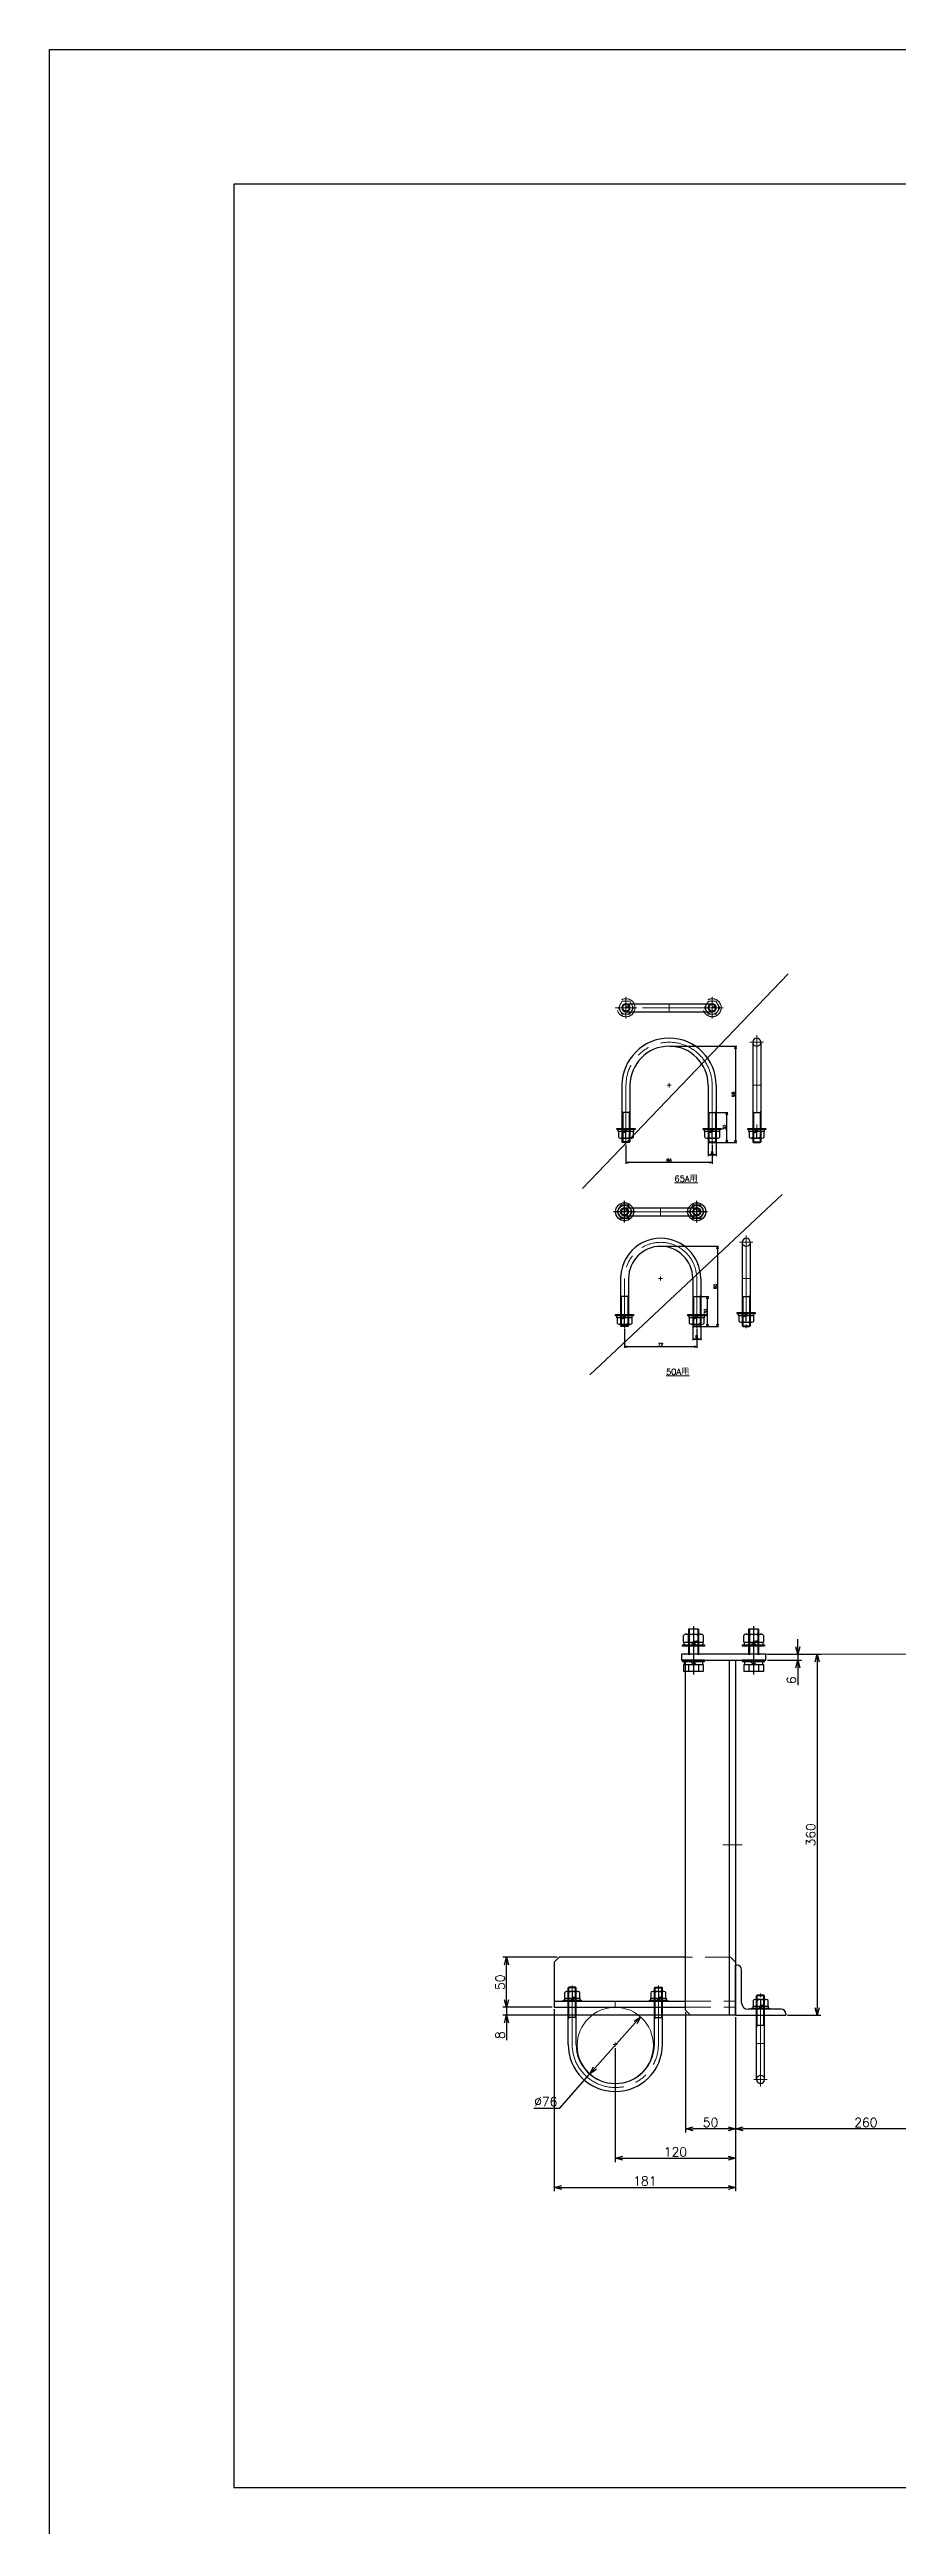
# Model space of a CAD drawing. Header units: millimetres. Extents: x -8731 to 85711, y -14522 to 31379.
# Drawn here: x 28448 to 29295, y 8069 to 10539 of the extents above; entities that cross this region are included whole.
import ezdxf

# ---------------------------------------------------------------- set-up
doc = ezdxf.new("R2010")
doc.units = ezdxf.units.MM
doc.header["$LTSCALE"] = 4
doc.header["$PDMODE"] = 99
doc.header["$PDSIZE"] = 1
doc.linetypes.add('CENTER2', pattern=[28.575, 19.05, -3.175, 3.175, -3.175])
doc.linetypes.add('HIDDEN', pattern=[9.525, 6.35, -3.175])
for name, color, linetype, lineweight in [('04_HIDDEN', 2, 'HIDDEN', 13), ('05_CENTER', 4, 'CENTER2', 13), ('08_DIM', 3, 'Continuous', 13)]:
    doc.layers.add(name, color=color, linetype=linetype, lineweight=lineweight)
doc.layers.add('10_DRAFT', color=8, linetype='Continuous', lineweight=0, plot=False)
doc.styles.add('KSS_TXT', font='txt.shx', dxfattribs={"bigfont": 'extfont2.shx'})
doc.styles.add('KSS_TXT_L', font='txt.shx', dxfattribs={"height": 9, "bigfont": 'extfont2.shx'})
doc.styles.get("Standard").update_dxf_attribs({"font": 'txt.shx', "bigfont": 'extfont2.shx'})
doc.dimstyles.new('KSS_DIM', dxfattribs={"dimscale": 3, "dimtxt": 3, "dimasz": 2.5, "dimexe": 1.25, "dimexo": 0.625, "dimtad": 1, "dimdsep": 46, "dimtxsty": 'KSS_TXT', "dimblk": 'OPEN30', "dimcen": 0, "dimazin": 2, "dimtfac": 0.75, "dimtmove": 0, "dimatfit": 3, "dimldrblk": 'OPEN30', "dimfxl": 1, "dimtolj": 1, "dimarcsym": 0})
doc.dimstyles.new('KSS_DIM$3', dxfattribs={"dimscale": 3, "dimtxt": 3, "dimasz": 2.5, "dimexe": 1.25, "dimexo": 0.625, "dimtad": 1, "dimtih": 1, "dimtoh": 1, "dimdsep": 46, "dimtxsty": 'KSS_TXT', "dimblk": 'OPEN30', "dimcen": 0, "dimazin": 2, "dimtfac": 0.75, "dimtofl": 0, "dimtmove": 0, "dimatfit": 3, "dimldrblk": 'OPEN30', "dimfxl": 1, "dimtolj": 1, "dimarcsym": 0})

# ---------------------------------------------------------------- blocks, each defined once
blk = doc.blocks.new('_Open30')
at = {"color": 0, "linetype": 'ByBlock', "lineweight": -2}
for p, q in [((-1, 0.27), (0, 0)), ((0, 0), (-1, -0.27)), ((0, 0), (-1, 0))]:
    blk.add_line(p, q, dxfattribs=at)
blk = doc.blocks.new('*D939')
at = {"layer": '08_DIM', "color": 0, "lineweight": -2, "transparency": 16777216}
for p, q in [((29164.1, 8938.4), (29217.4, 8938.4)), ((29213.7, 8930.9), (29213.7, 8585.9)), ((29184.1, 8578.4), (29217.4, 8578.4))]:
    blk.add_line(p, q, dxfattribs=at)
at = {"layer": 'Defpoints', "color": 0, "transparency": 16777216}
for p in [(29162.3, 8938.4), (29182.3, 8578.4), (29213.7, 8578.4)]:
    blk.add_point(p, dxfattribs=at)
at = {"layer": '08_DIM', "color": 0, "lineweight": -2, "transparency": 16777216, "xscale": 7.5, "yscale": 7.5, "zscale": 7.5}
for p, rotation in [((29213.7, 8938.4), 90), ((29213.7, 8578.4), 270)]:
    blk.add_blockref('_Open30', p, dxfattribs=dict(at, rotation=rotation))
at = {"layer": '08_DIM', "color": 0, "transparency": 16777216, "insert": (29207.3, 8758.4), "char_height": 9, "attachment_point": 5, "rotation": 90, "style": 'KSS_TXT'}
blk.add_mtext('\\A1;360', dxfattribs=at)
blk = doc.blocks.new('*D940')
at = {"layer": '08_DIM', "color": 0, "lineweight": -2, "transparency": 16777216}
for p, q in [((29194.3, 8945.9), (29194.3, 8953.4)), ((29164.1, 8938.4), (29198.1, 8938.4)), ((29164.1, 8932.4), (29198.1, 8932.4)), ((29194.3, 8938.4), (29194.3, 8932.4)), ((29194.3, 8924.9), (29194.3, 8907.7))]:
    blk.add_line(p, q, dxfattribs=at)
at = {"layer": 'Defpoints', "color": 0, "transparency": 16777216}
for p in [(29162.3, 8938.4), (29162.3, 8932.4), (29194.3, 8932.4)]:
    blk.add_point(p, dxfattribs=at)
at = {"layer": '08_DIM', "color": 0, "lineweight": -2, "transparency": 16777216, "xscale": 7.5, "yscale": 7.5, "zscale": 7.5}
for p, rotation in [((29194.3, 8938.4), 270), ((29194.3, 8932.4), 90)]:
    blk.add_blockref('_Open30', p, dxfattribs=dict(at, rotation=rotation))
at = {"layer": '08_DIM', "color": 0, "transparency": 16777216, "insert": (29188, 8912.5), "char_height": 9, "attachment_point": 5, "rotation": 90, "style": 'KSS_TXT'}
blk.add_mtext('\\A1;6', dxfattribs=at)
blk = doc.blocks.new('KK015066_54_5_1_1_1')
for p, q in [((1.5, 50), (0, 50)), ((0, 0), (0, 50)), ((6, 12.5), (6, 45.5)), ((0, 0), (50, 0)), ((45.5, 6), (12.5, 6)), ((50, 1.5), (50, 0))]:
    blk.add_line(p, q)
for centre, radius, start, end in [((1.5, 45.5), 4.5, 0, 90), ((12.5, 12.5), 6.5, 180, 270), ((45.5, 1.5), 4.5, 0, 90)]:
    blk.add_arc(centre, radius, start, end)
at = {"flags": 3}
blk.add_attdef('PARAM', (0, 0), '', height=1, dxfattribs=at)
blk = doc.blocks.new('A$C66610CD9_1_1_1')
at = {"color": 0}
for p, q in [((19, -363), (19, -9)), ((291, -363), (291, -9)), ((-151, -305), (-156, -310)), ((-156, -310), (-156, -355)), ((-25, -305), (-151, -305)), ((-156, -349), (-25, -349)), ((-156, -355), (-25, -355))]:
    blk.add_line(p, q, dxfattribs=at)
for points in [[(55, -3), (-29, -3), (-29, -9), (55, -9)], [(25, -363), (-20, -363), (-25, -358), (-25, -9), (25, -9)], [(255, -3), (339, -3), (339, -9), (255, -9)], [(285, -363), (335, -363), (335, -9), (285, -9)]]:
    blk.add_lwpolyline(points, close=True, dxfattribs=at)
at = {"layer": '04_HIDDEN'}
for p, q in [((20, -305), (-25, -305)), ((20, -305), (25, -310)), ((-25, -349), (25, -349)), ((-25, -355), (25, -355))]:
    blk.add_line(p, q, dxfattribs=at)
at = {"layer": '05_CENTER'}
for p, q in [((-17, -18.3), (-17, 5.8)), ((43, -18.3), (43, 5.8)), ((267, -18.3), (267, 5.8)), ((327, -18.3), (327, 5.8)), ((31.6, -193), (12.4, -193)), ((278.4, -193), (297.6, -193)), ((-138, -344.7), (-138, -359.6)), ((-52, -344.7), (-52, -359.6)), ((50, -369.6), (50, -350.4)), ((310, -369.6), (310, -350.4))]:
    blk.add_line(p, q, dxfattribs=at)
at = {"layer": '10_DRAFT'}
for p, q in [((55, -3), (255, -3)), ((-95, -349), (-95, -355))]:
    blk.add_line(p, q, dxfattribs=at)
blk.add_blockref('KK015066_54_5_1_1_1', (25, -363))
at = {"layer": '04_HIDDEN'}
blk.add_blockref('KK015066_54_5_1_1_1', (285, -363), dxfattribs=at)
blk = doc.blocks.new('A$C62B37AA5_1_1_1')
blk.add_blockref('A$C66610CD9_1_1_1', (-3125.1, 0))
blk = doc.blocks.new('M8Nza_1_1_1')
at = {"color": 0}
for p, q in [((-7.7, 3.2), (7.7, 3.2)), ((-7.7, 3.2), (-7.7, 1.2)), ((-7.5, 8.7), (-7.5, 3.2)), ((5.6, 9.7), (-5.6, 9.7)), ((-3.8, 3.2), (-3.8, 8.7)), ((0, 1.2), (-2, 3.2)), ((0, 3.2), (2, 1.2)), ((3.7, 8.7), (3.7, 3.2)), ((7.5, 3.2), (7.5, 8.7)), ((7.7, 3.2), (7.7, 1.2))]:
    blk.add_line(p, q, dxfattribs=at)
at = {"color": 0, "linetype": 'CENTER2'}
blk.add_line((0, 9.7), (0, 0), dxfattribs=at)
at = {"color": 0}
blk.add_lwpolyline([(-9, 1.2), (9, 1.2), (9, 0), (-9, 0)], close=True, dxfattribs=at)
for centre, radius, start, end in [((-5.6, 7.4), 2.25, 33.626, 146.374), ((0, 2.2), 7.5, 60, 120), ((5.6, 7.4), 2.25, 33.626, 146.374)]:
    blk.add_arc(centre, radius, start, end, dxfattribs=at)
at = {"layer": '10_DRAFT', "style": 'KSS_TXT'}
blk.add_text('M8', height=1, dxfattribs=at).set_placement((0.9, 3.3))
blk = doc.blocks.new('A$C3E533E69_1_1_1')
at = {"color": 0}
for p, q in [((-4, 36), (-4, -47.3)), ((4, 36), (4, -47.3)), ((-3.3, -18), (-4, -16.8)), ((-4, -18), (4, -18)), ((-3.3, -18), (-3.3, -48)), ((3.3, -18), (4, -16.8)), ((3.3, -18), (3.3, -48)), ((-4, -47.3), (4, -47.3)), ((-4, -47.3), (-3.3, -48)), ((-3.3, -48), (3.3, -48)), ((4, -47.3), (3.3, -48))]:
    blk.add_line(p, q, dxfattribs=at)
blk.add_arc((0, 36), 4, 0, 180)
at = {"layer": '04_HIDDEN', "color": 0}
blk.add_arc((0, 36), 4, 180, 0, dxfattribs=at)
at = {"layer": '05_CENTER', "color": 0}
for p, q in [((-6.7, 36), (6.7, 36)), ((0, 42.9), (0, -49.7))]:
    blk.add_line(p, q, dxfattribs=at)
at = {"layer": '10_DRAFT'}
blk.add_line((4, 0), (-4, 0), dxfattribs=at)
blk = doc.blocks.new('A$C1F4C6102_1_1_1')
at = {"color": 4}
blk.add_blockref('A$C3E533E69_1_1_1', (0, 36), dxfattribs=at)
at = {"color": 4, "rotation": 180}
blk.add_blockref('M8Nza_1_1_1', (0, 2), dxfattribs=at)
blk = doc.blocks.new('8b_1_1_1')
at = {"color": 0, "linetype": 'CENTER2'}
for p, q in [((10.9, 0), (-10.9, 0)), ((0, -10.9), (0, 10.9))]:
    blk.add_line(p, q, dxfattribs=at)
at = {"color": 0}
for p, q in [((-3.8, 6.5), (-7.5, 0)), ((-3.8, 6.5), (-7.5, 0)), ((-7.5, 0), (-3.8, -6.5)), ((-7.5, 0), (-3.8, -6.5)), ((3.8, 6.5), (-3.8, 6.5)), ((3.8, 6.5), (-3.8, 6.5)), ((7.5, 0), (3.8, 6.5)), ((7.5, 0), (3.8, 6.5)), ((3.8, -6.5), (7.5, 0)), ((3.8, -6.5), (7.5, 0)), ((-3.8, -6.5), (3.8, -6.5)), ((-3.8, -6.5), (3.8, -6.5))]:
    blk.add_line(p, q, dxfattribs=at)
for radius in [9, 6.5, 4, 3.25]:
    blk.add_circle((0, 0), radius, dxfattribs=at)
at = {"layer": '10_DRAFT', "style": 'KSS_TXT'}
blk.add_text('M8', height=1, dxfattribs=at).set_placement((0.8, 0.1))
blk = doc.blocks.new('A$C097F7B44_1_1_1')
at = {"color": 0}
for p, q in [((-86, 4), (0, 4)), ((-86, -4), (0, -4))]:
    blk.add_line(p, q, dxfattribs=at)
for centre, start, end in [((-86, 0), 90, 270), ((0, 0), 270, 90)]:
    blk.add_arc(centre, 4, start, end)
at = {"layer": '04_HIDDEN', "color": 0}
for centre in [(-86, 0), (0, 0)]:
    blk.add_circle(centre, 3.32, dxfattribs=at)
for centre, start, end in [((-86, 0), 270, 90), ((0, 0), 90, 270)]:
    blk.add_arc(centre, 4, start, end, dxfattribs=at)
at = {"layer": '05_CENTER', "color": 0}
for p, q in [((6.6, 0), (-92.6, 0)), ((-86, -6.7), (-86, 6.7)), ((0, -6.7), (0, 6.7))]:
    blk.add_line(p, q, dxfattribs=at)
at = {"layer": '10_DRAFT'}
blk.add_line((-43, 4), (-43, -4), dxfattribs=at)
at = {"layer": '04_HIDDEN', "color": 4}
for p in [(-86, 0), (0, 0)]:
    blk.add_blockref('8b_1_1_1', p, dxfattribs=at)
blk = doc.blocks.new('*D1442')
at = {"layer": '08_DIM', "color": 0, "lineweight": -2, "transparency": 16777216}
for p, q in [((29037.5, 8576.8), (28992, 8525.6)), ((28956.8, 8485.9), (28987, 8520)), ((28930.9, 8485.9), (28956.8, 8485.9))]:
    blk.add_line(p, q, dxfattribs=at)
at = {"layer": 'Defpoints', "color": 0, "transparency": 16777216}
for p in [(29037.5, 8576.8), (28987, 8520)]:
    blk.add_point(p, dxfattribs=at)
at = {"layer": '08_DIM', "color": 0, "lineweight": -2, "transparency": 16777216, "xscale": 7.5, "yscale": 7.5, "zscale": 7.5}
for p, rotation in [((29037.5, 8576.8), 48.39965176817891), ((28987, 8520), 228.3996517681789)]:
    blk.add_blockref('_Open30', p, dxfattribs=dict(at, rotation=rotation))
at = {"layer": '08_DIM', "color": 0, "transparency": 16777216, "insert": (28942.9, 8492.3), "char_height": 9, "attachment_point": 5, "style": 'KSS_TXT'}
blk.add_mtext('\\A1;%%C76', dxfattribs=at)
blk = doc.blocks.new('A$C0D2C4CCA_1_1_1')
at = {"color": 0}
for p, q in [((-47, 0), (-47, -56.3)), ((-39, 0), (-39, -56.3)), ((39, 0), (39, -56.3)), ((47, 0), (47, -56.3)), ((-46.3, -27), (-47, -25.8)), ((-39, -27), (-47, -27)), ((-46.3, -27), (-46.3, -57)), ((-39.7, -27), (-39, -25.8)), ((-39.7, -27), (-39.7, -57)), ((39.7, -27), (39, -25.8)), ((39, -27), (47, -27)), ((39.7, -27), (39.7, -57)), ((46.3, -27), (47, -25.8)), ((46.3, -27), (46.3, -57)), ((-39, -56.3), (-47, -56.3)), ((-47, -56.3), (-46.3, -57)), ((-39.7, -57), (-46.3, -57)), ((-39, -56.3), (-39.7, -57)), ((39, -56.3), (47, -56.3)), ((39, -56.3), (39.7, -57)), ((39.7, -57), (46.3, -57)), ((47, -56.3), (46.3, -57))]:
    blk.add_line(p, q, dxfattribs=at)
for radius in [47, 39]:
    blk.add_arc((0, 0), radius, 0, 180, dxfattribs=at)
at = {"layer": '05_CENTER', "color": 0}
for p, q in [((-43, 0), (-43, -58.7)), ((43, 0), (43, -58.7))]:
    blk.add_line(p, q, dxfattribs=at)
blk.add_arc((0, 0), 43, 0, 180, dxfattribs=at)
at = {"layer": '10_DRAFT'}
for p, q in [((2, 0), (-2, 0)), ((0, -2), (0, 2))]:
    blk.add_line(p, q, dxfattribs=at)
at = {"color": 4, "rotation": 180}
for p in [(-43, -43), (43, -43)]:
    blk.add_blockref('M8Nza_1_1_1', p, dxfattribs=at)
blk = doc.blocks.new('*D1443')
at = {"layer": '08_DIM', "color": 0, "lineweight": -2, "transparency": 16777216}
for p, q in [((28903.8, 8593.9), (28903.8, 8601.4)), ((28949.4, 8586.4), (28900, 8586.4)), ((29124.4, 8578.4), (28900, 8578.4)), ((28903.8, 8586.4), (28903.8, 8578.4)), ((28903.8, 8570.9), (28903.8, 8553.7))]:
    blk.add_line(p, q, dxfattribs=at)
at = {"layer": 'Defpoints', "color": 0, "transparency": 16777216}
for p in [(28903.8, 8578.4), (28951.3, 8586.4), (29126.3, 8578.4)]:
    blk.add_point(p, dxfattribs=at)
at = {"layer": '08_DIM', "color": 0, "lineweight": -2, "transparency": 16777216, "xscale": 7.5, "yscale": 7.5, "zscale": 7.5}
for p, rotation in [((28903.8, 8586.4), 270), ((28903.8, 8578.4), 90)]:
    blk.add_blockref('_Open30', p, dxfattribs=dict(at, rotation=rotation))
at = {"layer": '08_DIM', "color": 0, "transparency": 16777216, "insert": (28897.4, 8558.5), "char_height": 9, "attachment_point": 5, "rotation": 90, "style": 'KSS_TXT'}
blk.add_mtext('\\A1;8', dxfattribs=at)
blk = doc.blocks.new('*D1444')
at = {"layer": '08_DIM', "color": 0, "lineweight": -2, "transparency": 16777216}
for p, q in [((28954.4, 8636.4), (28900, 8636.4)), ((28903.8, 8593.9), (28903.8, 8628.9)), ((28949.4, 8586.4), (28900, 8586.4))]:
    blk.add_line(p, q, dxfattribs=at)
at = {"layer": 'Defpoints', "color": 0, "transparency": 16777216}
for p in [(28903.8, 8636.4), (28956.3, 8636.4), (28951.3, 8586.4)]:
    blk.add_point(p, dxfattribs=at)
at = {"layer": '08_DIM', "color": 0, "lineweight": -2, "transparency": 16777216, "xscale": 7.5, "yscale": 7.5, "zscale": 7.5}
for p, rotation in [((28903.8, 8636.4), 90), ((28903.8, 8586.4), 270)]:
    blk.add_blockref('_Open30', p, dxfattribs=dict(at, rotation=rotation))
at = {"layer": '08_DIM', "color": 0, "transparency": 16777216, "insert": (28897.4, 8611.4), "char_height": 9, "attachment_point": 5, "rotation": 90, "style": 'KSS_TXT'}
blk.add_mtext('\\A1;50', dxfattribs=at)
blk = doc.blocks.new('*D1450')
at = {"layer": '08_DIM', "color": 0, "lineweight": -2, "transparency": 16777216}
for p, q in [((29066.6, 9544.8), (29133.4, 9544.8)), ((29132.2, 9542.3), (29132.2, 9451.3)), ((29112.9, 9448.8), (29133.4, 9448.8))]:
    blk.add_line(p, q, dxfattribs=at)
at = {"layer": 'Defpoints', "color": 0, "transparency": 16777216}
for p in [(29065.9, 9544.8), (29112.3, 9448.8), (29132.2, 9448.8)]:
    blk.add_point(p, dxfattribs=at)
at = {"layer": '08_DIM', "color": 0, "lineweight": -2, "transparency": 16777216, "xscale": 2.5, "yscale": 2.5, "zscale": 2.5}
for p, rotation in [((29132.2, 9544.8), 90), ((29132.2, 9448.8), 270)]:
    blk.add_blockref('_Open30', p, dxfattribs=dict(at, rotation=rotation))
at = {"layer": '08_DIM', "color": 0, "transparency": 16777216, "insert": (29130.1, 9496.8), "char_height": 3, "attachment_point": 5, "rotation": 90, "style": 'KSS_TXT'}
blk.add_mtext('\\A1;96', dxfattribs=at)
blk = doc.blocks.new('*D1451')
at = {"layer": '08_DIM', "color": 0, "lineweight": -2, "transparency": 16777216}
for p, q in [((29113.6, 9478.8), (29124.6, 9478.8)), ((29123.4, 9451.3), (29123.4, 9476.3)), ((29112.9, 9448.8), (29124.6, 9448.8))]:
    blk.add_line(p, q, dxfattribs=at)
at = {"layer": 'Defpoints', "color": 0, "transparency": 16777216}
for p in [(29112.9, 9478.8), (29123.4, 9478.8), (29112.3, 9448.8)]:
    blk.add_point(p, dxfattribs=at)
at = {"layer": '08_DIM', "color": 0, "lineweight": -2, "transparency": 16777216, "xscale": 2.5, "yscale": 2.5, "zscale": 2.5}
for p, rotation in [((29123.4, 9478.8), 90), ((29123.4, 9448.8), 270)]:
    blk.add_blockref('_Open30', p, dxfattribs=dict(at, rotation=rotation))
at = {"layer": '08_DIM', "color": 0, "transparency": 16777216, "insert": (29121.2, 9463.8), "char_height": 3, "attachment_point": 5, "rotation": 90, "style": 'KSS_TXT'}
blk.add_mtext('\\A1;30', dxfattribs=at)
blk = doc.blocks.new('*D1452')
at = {"layer": '08_DIM', "color": 0, "lineweight": -2, "transparency": 16777216}
for p, q in [((29022.9, 9446.5), (29022.9, 9427.5)), ((29108.9, 9446.5), (29108.9, 9427.5)), ((29106.4, 9428.8), (29025.4, 9428.8))]:
    blk.add_line(p, q, dxfattribs=at)
at = {"layer": 'Defpoints', "color": 0, "transparency": 16777216}
for p in [(29022.9, 9447.1), (29108.9, 9447.1), (29022.9, 9428.8)]:
    blk.add_point(p, dxfattribs=at)
at = {"layer": '08_DIM', "color": 0, "lineweight": -2, "transparency": 16777216, "xscale": 2.5, "yscale": 2.5, "zscale": 2.5, "rotation": 180}
blk.add_blockref('_Open30', (29022.9, 9428.8), dxfattribs=at)
at = {"layer": '08_DIM', "color": 0, "lineweight": -2, "transparency": 16777216, "xscale": 2.5, "yscale": 2.5, "zscale": 2.5}
blk.add_blockref('_Open30', (29108.9, 9428.8), dxfattribs=at)
at = {"layer": '08_DIM', "color": 0, "transparency": 16777216, "insert": (29065.9, 9430.9), "char_height": 3, "attachment_point": 5, "style": 'KSS_TXT'}
blk.add_mtext('\\A1;86', dxfattribs=at)
blk = doc.blocks.new('*D1453')
at = {"layer": '08_DIM', "color": 0, "lineweight": -2, "transparency": 16777216}
for p, q in [((29104.9, 9448.9), (29104.9, 9435.2)), ((29107.4, 9436.4), (29110.4, 9436.4)), ((29112.9, 9448.9), (29112.9, 9435.2))]:
    blk.add_line(p, q, dxfattribs=at)
at = {"layer": 'Defpoints', "color": 0, "transparency": 16777216}
for p in [(29104.9, 9449.5), (29112.9, 9449.5), (29112.9, 9436.4)]:
    blk.add_point(p, dxfattribs=at)
at = {"layer": '08_DIM', "color": 0, "lineweight": -2, "transparency": 16777216, "xscale": 2.5, "yscale": 2.5, "zscale": 2.5, "rotation": 180}
blk.add_blockref('_Open30', (29104.9, 9436.4), dxfattribs=at)
at = {"layer": '08_DIM', "color": 0, "lineweight": -2, "transparency": 16777216, "xscale": 2.5, "yscale": 2.5, "zscale": 2.5}
blk.add_blockref('_Open30', (29112.9, 9436.4), dxfattribs=at)
at = {"layer": '08_DIM', "color": 0, "transparency": 16777216, "insert": (29108.9, 9438.5), "char_height": 3, "attachment_point": 5, "style": 'KSS_TXT'}
blk.add_mtext('\\A1;8', dxfattribs=at)
blk = doc.blocks.new('*D1794')
at = {"layer": '08_DIM', "color": 0, "lineweight": -2, "transparency": 16777216}
for p, q in [((29082.3, 8581.5), (29082.3, 8461.4)), ((29132.3, 8576.5), (29132.3, 8461.4)), ((29124.8, 8465.1), (29089.8, 8465.1))]:
    blk.add_line(p, q, dxfattribs=at)
at = {"layer": 'Defpoints', "color": 0, "transparency": 16777216}
for p in [(29082.3, 8583.4), (29132.3, 8578.4), (29082.3, 8465.1)]:
    blk.add_point(p, dxfattribs=at)
at = {"layer": '08_DIM', "color": 0, "lineweight": -2, "transparency": 16777216, "xscale": 7.5, "yscale": 7.5, "zscale": 7.5, "rotation": 180}
blk.add_blockref('_Open30', (29082.3, 8465.1), dxfattribs=at)
at = {"layer": '08_DIM', "color": 0, "lineweight": -2, "transparency": 16777216, "xscale": 7.5, "yscale": 7.5, "zscale": 7.5}
blk.add_blockref('_Open30', (29132.3, 8465.1), dxfattribs=at)
at = {"layer": '08_DIM', "color": 0, "transparency": 16777216, "insert": (29107.3, 8471.5), "char_height": 9, "attachment_point": 5, "style": 'KSS_TXT'}
blk.add_mtext('\\A1;50', dxfattribs=at)
blk = doc.blocks.new('*D1796')
at = {"layer": '08_DIM', "color": 0, "lineweight": -2, "transparency": 16777216}
for p, q in [((29132.3, 8576.5), (29132.3, 8461.4)), ((29392.3, 8576.5), (29392.3, 8461.4)), ((29384.8, 8465.1), (29139.8, 8465.1))]:
    blk.add_line(p, q, dxfattribs=at)
at = {"layer": 'Defpoints', "color": 0, "transparency": 16777216}
for p in [(29132.3, 8578.4), (29392.3, 8578.4), (29132.3, 8465.1)]:
    blk.add_point(p, dxfattribs=at)
at = {"layer": '08_DIM', "color": 0, "lineweight": -2, "transparency": 16777216, "xscale": 7.5, "yscale": 7.5, "zscale": 7.5, "rotation": 180}
blk.add_blockref('_Open30', (29132.3, 8465.1), dxfattribs=at)
at = {"layer": '08_DIM', "color": 0, "lineweight": -2, "transparency": 16777216, "xscale": 7.5, "yscale": 7.5, "zscale": 7.5}
blk.add_blockref('_Open30', (29392.3, 8465.1), dxfattribs=at)
at = {"layer": '08_DIM', "color": 0, "transparency": 16777216, "insert": (29262.3, 8471.5), "char_height": 9, "attachment_point": 5, "style": 'KSS_TXT'}
blk.add_mtext('\\A1;260', dxfattribs=at)
blk = doc.blocks.new('A$C69EA743D_1_1_1')
at = {"color": 4}
blk.add_blockref('A$C3E533E69_1_1_1', (0, -32), dxfattribs=at)
at = {"color": 4, "rotation": 180}
blk.add_blockref('M8Nza_1_1_1', (0, -66), dxfattribs=at)
blk = doc.blocks.new('A$C4D6751E2_1_1_1')
at = {"color": 0}
for p, q in [((-40, 0), (-40, -47.3)), ((-32, 0), (-32, -47.3)), ((32, 0), (32, -47.3)), ((40, 0), (40, -47.3)), ((-39.3, -18), (-40, -16.8)), ((-32, -18), (-40, -18)), ((-39.3, -18), (-39.3, -48)), ((-32.7, -18), (-32, -16.8)), ((-32.7, -18), (-32.7, -48)), ((32.7, -18), (32, -16.8)), ((32, -18), (40, -18)), ((32.7, -18), (32.7, -48)), ((39.3, -18), (40, -16.8)), ((39.3, -18), (39.3, -48)), ((-32, -47.3), (-40, -47.3)), ((-40, -47.3), (-39.3, -48)), ((-32.7, -48), (-39.3, -48)), ((-32, -47.3), (-32.7, -48)), ((32, -47.3), (40, -47.3)), ((32, -47.3), (32.7, -48)), ((32.7, -48), (39.3, -48)), ((40, -47.3), (39.3, -48))]:
    blk.add_line(p, q, dxfattribs=at)
for radius in [40, 32]:
    blk.add_arc((0, 0), radius, 0, 180, dxfattribs=at)
at = {"layer": '05_CENTER', "color": 0}
for p, q in [((-36, 0), (-36, -49.7)), ((36, 0), (36, -49.7))]:
    blk.add_line(p, q, dxfattribs=at)
blk.add_arc((0, 0), 36, 0, 180, dxfattribs=at)
at = {"layer": '10_DRAFT'}
for p, q in [((2, 0), (-2, 0)), ((0, -2), (0, 2))]:
    blk.add_line(p, q, dxfattribs=at)
blk = doc.blocks.new('A$C668E7CA1_1_1_1')
at = {"color": 0}
for p, q in [((-36, 4), (36, 4)), ((-36, -4), (36, -4))]:
    blk.add_line(p, q, dxfattribs=at)
for centre, start, end in [((-36, 0), 90, 270), ((36, 0), 270, 90)]:
    blk.add_arc(centre, 4, start, end)
at = {"layer": '04_HIDDEN', "color": 0}
for centre in [(-36, 0), (36, 0)]:
    blk.add_circle(centre, 3.32, dxfattribs=at)
for centre, start, end in [((-36, 0), 270, 90), ((36, 0), 90, 270)]:
    blk.add_arc(centre, 4, start, end, dxfattribs=at)
at = {"layer": '05_CENTER', "color": 0}
for p, q in [((42.6, 0), (-42.6, 0)), ((-36, -6.7), (-36, 6.7)), ((36, -6.7), (36, 6.7))]:
    blk.add_line(p, q, dxfattribs=at)
at = {"layer": '10_DRAFT'}
blk.add_line((0, 4), (0, -4), dxfattribs=at)
blk = doc.blocks.new('*D1800')
at = {"layer": '08_DIM', "color": 0, "lineweight": -2, "transparency": 16777216}
for p, q in [((29058.1, 9345.3), (29115.4, 9345.3)), ((29114.1, 9342.8), (29114.1, 9267.8)), ((29097.5, 9265.3), (29115.4, 9265.3))]:
    blk.add_line(p, q, dxfattribs=at)
at = {"layer": 'Defpoints', "color": 0, "transparency": 16777216}
for p in [(29057.5, 9345.3), (29096.8, 9265.3), (29114.1, 9265.3)]:
    blk.add_point(p, dxfattribs=at)
at = {"layer": '08_DIM', "color": 0, "lineweight": -2, "transparency": 16777216, "xscale": 2.5, "yscale": 2.5, "zscale": 2.5}
for p, rotation in [((29114.1, 9345.3), 90), ((29114.1, 9265.3), 270)]:
    blk.add_blockref('_Open30', p, dxfattribs=dict(at, rotation=rotation))
at = {"layer": '08_DIM', "color": 0, "transparency": 16777216, "insert": (29112, 9305.3), "char_height": 3, "attachment_point": 5, "rotation": 90, "style": 'KSS_TXT'}
blk.add_mtext('\\A1;80', dxfattribs=at)
blk = doc.blocks.new('*D1801')
at = {"layer": '08_DIM', "color": 0, "lineweight": -2, "transparency": 16777216}
for p, q in [((29098.1, 9295.3), (29105.6, 9295.3)), ((29104.4, 9267.8), (29104.4, 9292.8)), ((29097.5, 9265.3), (29105.6, 9265.3))]:
    blk.add_line(p, q, dxfattribs=at)
at = {"layer": 'Defpoints', "color": 0, "transparency": 16777216}
for p in [(29097.5, 9295.3), (29104.4, 9295.3), (29096.8, 9265.3)]:
    blk.add_point(p, dxfattribs=at)
at = {"layer": '08_DIM', "color": 0, "lineweight": -2, "transparency": 16777216, "xscale": 2.5, "yscale": 2.5, "zscale": 2.5}
for p, rotation in [((29104.4, 9295.3), 90), ((29104.4, 9265.3), 270)]:
    blk.add_blockref('_Open30', p, dxfattribs=dict(at, rotation=rotation))
at = {"layer": '08_DIM', "color": 0, "transparency": 16777216, "insert": (29102.3, 9280.3), "char_height": 3, "attachment_point": 5, "rotation": 90, "style": 'KSS_TXT'}
blk.add_mtext('\\A1;30', dxfattribs=at)
blk = doc.blocks.new('*D1802')
at = {"layer": '08_DIM', "color": 0, "lineweight": -2, "transparency": 16777216}
for p, q in [((29021.5, 9262.9), (29021.5, 9243.9)), ((29091, 9245.2), (29024, 9245.2)), ((29093.5, 9262.9), (29093.5, 9243.9))]:
    blk.add_line(p, q, dxfattribs=at)
at = {"layer": 'Defpoints', "color": 0, "transparency": 16777216}
for p in [(29021.5, 9263.5), (29093.5, 9263.5), (29021.5, 9245.2)]:
    blk.add_point(p, dxfattribs=at)
at = {"layer": '08_DIM', "color": 0, "lineweight": -2, "transparency": 16777216, "xscale": 2.5, "yscale": 2.5, "zscale": 2.5, "rotation": 180}
blk.add_blockref('_Open30', (29021.5, 9245.2), dxfattribs=at)
at = {"layer": '08_DIM', "color": 0, "lineweight": -2, "transparency": 16777216, "xscale": 2.5, "yscale": 2.5, "zscale": 2.5}
blk.add_blockref('_Open30', (29093.5, 9245.2), dxfattribs=at)
at = {"layer": '08_DIM', "color": 0, "transparency": 16777216, "insert": (29057.5, 9247.3), "char_height": 3, "attachment_point": 5, "style": 'KSS_TXT'}
blk.add_mtext('\\A1;72', dxfattribs=at)
blk = doc.blocks.new('*D1803')
at = {"layer": '08_DIM', "color": 0, "lineweight": -2, "transparency": 16777216}
for p, q in [((29089.5, 9265.3), (29089.5, 9251.6)), ((29097.5, 9265.3), (29097.5, 9251.6)), ((29092, 9252.8), (29095, 9252.8))]:
    blk.add_line(p, q, dxfattribs=at)
at = {"layer": 'Defpoints', "color": 0, "transparency": 16777216}
for p in [(29089.5, 9265.9), (29097.5, 9265.9), (29097.5, 9252.8)]:
    blk.add_point(p, dxfattribs=at)
at = {"layer": '08_DIM', "color": 0, "lineweight": -2, "transparency": 16777216, "xscale": 2.5, "yscale": 2.5, "zscale": 2.5, "rotation": 180}
blk.add_blockref('_Open30', (29089.5, 9252.8), dxfattribs=at)
at = {"layer": '08_DIM', "color": 0, "lineweight": -2, "transparency": 16777216, "xscale": 2.5, "yscale": 2.5, "zscale": 2.5}
blk.add_blockref('_Open30', (29097.5, 9252.8), dxfattribs=at)
at = {"layer": '08_DIM', "color": 0, "transparency": 16777216, "insert": (29093.5, 9255), "char_height": 3, "attachment_point": 5, "style": 'KSS_TXT'}
blk.add_mtext('\\A1;8', dxfattribs=at)
blk = doc.blocks.new('A$C1A3C2C0C_1_1_1')
at = {"color": 0}
for p, q in [((-11, 1.5), (11, 1.5)), ((-11, 1.5), (-11, 0)), ((-9.8, 11), (9.8, 11)), ((-9.8, 4), (-9.8, 11)), ((9.8, 4), (-9.8, 4)), ((-9.3, 4), (-9.3, 1.5)), ((-4.9, 4), (-4.9, 11)), ((0, 1.5), (-2.5, 4)), ((0, 4), (2.5, 1.5)), ((4.9, 4), (4.9, 11)), ((9.2, 1.5), (9.2, 4)), ((9.8, 4), (9.8, 11)), ((11, 0), (11, 1.5)), ((-11, 0), (11, 0))]:
    blk.add_line(p, q, dxfattribs=at)
at = {"color": 0, "linetype": 'CENTER2'}
blk.add_line((0, -34), (0, 14), dxfattribs=at)
at = {"color": 0, "linetype": 'HIDDEN'}
for p, q in [((-5, -31), (-5, 0)), ((-4.2, -31), (-4.2, 0)), ((4.2, -31), (4.2, 0)), ((5, -31), (5, 0)), ((-5, -31), (5, -31))]:
    blk.add_line(p, q, dxfattribs=at)
at = {"layer": '10_DRAFT', "style": 'KSS_TXT_L'}
blk.add_text('BT-M10x35L,SW,PW', height=0.3, dxfattribs=at).set_placement((5.1, 10.7))
blk = doc.blocks.new('M10Nza_1_1_1')
at = {"color": 0}
for p, q in [((-9.8, 4), (-9.8, 10.7)), ((-9.8, 4), (9.8, 4)), ((-9.2, 1.5), (-9.2, 4)), ((-7.3, 12), (7.4, 12)), ((-4.9, 4), (-4.9, 10.7)), ((0, 1.5), (-2.5, 4)), ((0, 4), (2.5, 1.5)), ((4.9, 10.7), (4.9, 4)), ((9.2, 4), (9.2, 1.5)), ((9.8, 10.7), (9.8, 4))]:
    blk.add_line(p, q, dxfattribs=at)
at = {"color": 0, "linetype": 'CENTER2'}
blk.add_line((0, 12), (0, 0), dxfattribs=at)
at = {"color": 0}
blk.add_lwpolyline([(-11, 1.5), (11, 1.5), (11, 0), (-11, 0)], close=True, dxfattribs=at)
for centre, radius, start, end in [((-7.3, 9.1), 2.94, 33.626, 146.374), ((0, 2.2), 9.8, 60, 120), ((7.4, 9.1), 2.94, 33.626, 146.374)]:
    blk.add_arc(centre, radius, start, end, dxfattribs=at)
at = {"layer": '10_DRAFT', "style": 'KSS_TXT'}
blk.add_text('M10', height=1.25, dxfattribs=at).set_placement((0.3, 4.1))
blk = doc.blocks.new('*D3143')
at = {"layer": '08_DIM', "color": 0, "lineweight": -2, "transparency": 16777216}
for p, q in [((29132.3, 8576.5), (29132.3, 8432.1)), ((29012.3, 8545.5), (29012.3, 8432.1)), ((29019.8, 8435.9), (29124.8, 8435.9))]:
    blk.add_line(p, q, dxfattribs=at)
at = {"layer": 'Defpoints', "color": 0, "transparency": 16777216}
for p in [(29132.3, 8578.4), (29012.3, 8547.4), (29132.3, 8435.9)]:
    blk.add_point(p, dxfattribs=at)
at = {"layer": '08_DIM', "color": 0, "lineweight": -2, "transparency": 16777216, "xscale": 7.5, "yscale": 7.5, "zscale": 7.5, "rotation": 180}
blk.add_blockref('_Open30', (29012.3, 8435.9), dxfattribs=at)
at = {"layer": '08_DIM', "color": 0, "lineweight": -2, "transparency": 16777216, "xscale": 7.5, "yscale": 7.5, "zscale": 7.5}
blk.add_blockref('_Open30', (29132.3, 8435.9), dxfattribs=at)
at = {"layer": '08_DIM', "color": 0, "transparency": 16777216, "insert": (29072.3, 8442.2), "char_height": 9, "attachment_point": 5, "style": 'KSS_TXT'}
blk.add_mtext('\\A1;120', dxfattribs=at)
blk = doc.blocks.new('*D3144')
at = {"layer": '08_DIM', "color": 0, "lineweight": -2, "transparency": 16777216}
for p, q in [((28951.3, 8584.5), (28951.3, 8403)), ((29132.3, 8576.5), (29132.3, 8403)), ((28958.8, 8406.8), (29124.8, 8406.8))]:
    blk.add_line(p, q, dxfattribs=at)
at = {"layer": 'Defpoints', "color": 0, "transparency": 16777216}
for p in [(28951.3, 8586.4), (29132.3, 8578.4), (29132.3, 8406.8)]:
    blk.add_point(p, dxfattribs=at)
at = {"layer": '08_DIM', "color": 0, "lineweight": -2, "transparency": 16777216, "xscale": 7.5, "yscale": 7.5, "zscale": 7.5, "rotation": 180}
blk.add_blockref('_Open30', (28951.3, 8406.8), dxfattribs=at)
at = {"layer": '08_DIM', "color": 0, "lineweight": -2, "transparency": 16777216, "xscale": 7.5, "yscale": 7.5, "zscale": 7.5}
blk.add_blockref('_Open30', (29132.3, 8406.8), dxfattribs=at)
at = {"layer": '08_DIM', "color": 0, "transparency": 16777216, "insert": (29041.8, 8413.2), "char_height": 9, "attachment_point": 5, "style": 'KSS_TXT'}
blk.add_mtext('\\A1;181', dxfattribs=at)
blk = doc.blocks.new('A$C3AB92716_1_1_1')
at = {"color": 0}
for p, q in [((-4, 43), (-4, -56.3)), ((4, 43), (4, -56.3)), ((-3.3, -27), (-4, -25.8)), ((-4, -27), (4, -27)), ((-3.3, -27), (-3.3, -57)), ((3.3, -27), (4, -25.8)), ((3.3, -27), (3.3, -57)), ((-4, -56.3), (4, -56.3)), ((-4, -56.3), (-3.3, -57)), ((-3.3, -57), (3.3, -57)), ((4, -56.3), (3.3, -57))]:
    blk.add_line(p, q, dxfattribs=at)
blk.add_arc((0, 43), 4, 0, 180)
at = {"layer": '04_HIDDEN', "color": 0}
blk.add_arc((0, 43), 4, 180, 0, dxfattribs=at)
at = {"layer": '05_CENTER', "color": 0}
for p, q in [((0, 49.9), (0, -58.7)), ((-6.7, 43), (6.7, 43))]:
    blk.add_line(p, q, dxfattribs=at)
at = {"layer": '10_DRAFT'}
blk.add_line((4, 0), (-4, 0), dxfattribs=at)
at = {"color": 4, "rotation": 180}
blk.add_blockref('M8Nza_1_1_1', (0, -43), dxfattribs=at)

msp = doc.modelspace()

# ---------------------------------------------------------------- linework, layer by layer
for p, q in [((29184.88527, 9617.16609), (28979.49314, 9402.90601)), ((29178.88841, 9396.91277), (28986.98921, 9217.11412))]:
    msp.add_line(p, q)
msp.add_lwpolyline([(28447.7623, 10538.77445), (32646.18663, 10538.77445), (32646.18663, 4108.53869), (28447.7623, 4108.53869)], close=True)
at = {"color": 2}
msp.add_lwpolyline([(28631.68548, 8107.4556), (32552.25404, 8107.4556), (32552.25404, 10404.538), (28631.68548, 10404.538)], close=True, dxfattribs=at)
at = {"layer": '10_DRAFT'}
msp.add_circle((29012.25091, 8548.37236), 38, dxfattribs=at)

# ---------------------------------------------------------------- block references
at = {"color": 4}
for name, p in [('A$C097F7B44_1_1_1', (29108.93451, 9583.22539)), ('A$C0D2C4CCA_1_1_1', (29065.93451, 9505.82373)), ('A$C3AB92716_1_1_1', (29153.36364, 9505.82373)), ('8b_1_1_1', (29021.51755, 9379.78652)), ('A$C668E7CA1_1_1_1', (29057.51755, 9379.78652)), ('8b_1_1_1', (29093.51755, 9379.78652)), ('A$C4D6751E2_1_1_1', (29057.51755, 9313.2531))]:
    msp.add_blockref(name, p, dxfattribs=at)
for name, p in [('A$C1F4C6102_1_1_1', (29142.94669, 9277.2531)), ('A$C62B37AA5_1_1_1', (32232.39712, 8941.4002)), ('M10Nza_1_1_1', (29090.25089, 8946.4002)), ('M10Nza_1_1_1', (29150.25089, 8946.4002))]:
    msp.add_blockref(name, p)
at = {"color": 4, "rotation": 180}
for name, p in [('M8Nza_1_1_1', (29021.51755, 9277.2531)), ('M8Nza_1_1_1', (29093.51755, 9277.2531)), ('A$C0D2C4CCA_1_1_1', (29012.25091, 8549.37236))]:
    msp.add_blockref(name, p, dxfattribs=at)
at = {"rotation": 180}
for name, p in [('A$C1A3C2C0C_1_1_1', (29090.25088, 8932.4002)), ('A$C1A3C2C0C_1_1_1', (29150.25088, 8932.4002)), ('A$C69EA743D_1_1_1', (29157.25091, 8518.4002))]:
    msp.add_blockref(name, p, dxfattribs=at)

# ---------------------------------------------------------------- texts
at = {"layer": '08_DIM', "style": 'KSS_TXT'}
for s, p in [('%%u65A用', (29071.33378, 9409.73394)), ('%%u50A用', (29062.91682, 9217.16332))]:
    msp.add_text(s, height=6, dxfattribs=at).set_placement(p)

# ---------------------------------------------------------------- dimensions: what is measured, and where the dimension line sits
at = {"layer": '08_DIM'}
for base, p1, p2, override, picture, middle in [((29132.19947, 9448.82373), (29065.93451, 9544.82373), (29112.2565, 9448.82373), {"dimscale": 1}, '*D1450', (29130.07447, 9496.82373)), ((29123.37479, 9478.82373), (29112.2565, 9448.82373), (29112.93451, 9478.82373), {"dimscale": 1}, '*D1451', (29121.24979, 9463.82373)), ((29114.13228, 9265.2531), (29057.51755, 9345.2531), (29096.83954, 9265.2531), {"dimscale": 1, "dimarcsym": 1}, '*D1800', (29112.00728, 9305.2531)), ((29104.39619, 9295.2531), (29096.83954, 9265.2531), (29097.51755, 9295.2531), {"dimscale": 1, "dimarcsym": 1}, '*D1801', (29102.27119, 9280.2531)), ((29194.32821, 8932.4002), (29162.25091, 8938.4002), (29162.25091, 8932.4002), {"dimscale": 3}, '*D940', (29187.95321, 8912.5252)), ((29213.68846, 8578.4002), (29162.25091, 8938.4002), (29182.25091, 8578.4002), {"dimscale": 3}, '*D939', (29207.31346, 8758.4002)), ((28903.75748, 8636.4002), (28951.25091, 8586.4002), (28956.25091, 8636.4002), {"dimscale": 3, "dimarcsym": 1}, '*D1444', (28897.37623, 8611.4002)), ((28903.75748, 8578.4002), (28951.25091, 8586.4002), (29126.25091, 8578.4002), {"dimscale": 3, "dimarcsym": 1}, '*D1443', (28897.38248, 8558.5252))]:
    dim = msp.add_linear_dim(base=base, p1=p1, p2=p2, angle=90, dimstyle='KSS_DIM', override=override, dxfattribs=at)
    dim.commit()
    dim.dimension.update_dxf_attribs({"geometry": picture, "text_midpoint": middle})
for base, p1, p2, override, picture, middle in [((29022.93451, 9428.75941), (29108.93451, 9447.11868), (29022.93451, 9447.11868), {"dimscale": 1, "dimarcsym": 1}, '*D1452', (29065.93451, 9430.88441)), ((29112.93451, 9436.40458), (29104.93451, 9449.50023), (29112.93451, 9449.50023), {"dimscale": 1, "dimarcsym": 1}, '*D1453', (29108.93451, 9438.52958)), ((29021.51755, 9245.18878), (29093.51755, 9263.54806), (29021.51755, 9263.54806), {"dimscale": 1, "dimarcsym": 1}, '*D1802', (29057.51755, 9247.31378)), ((29097.51755, 9252.83395), (29089.51755, 9265.9296), (29097.51755, 9265.9296), {"dimscale": 1, "dimarcsym": 1}, '*D1803', (29093.51755, 9254.95895)), ((29132.25091, 8406.79066), (28951.25091, 8586.4002), (29132.25091, 8578.4002), {"dimscale": 3}, '*D3144', (29041.75091, 8413.16566)), ((29132.25091, 8435.85437), (29012.25091, 8547.37938), (29132.25091, 8578.4002), {"dimscale": 3}, '*D3143', (29072.25091, 8442.22937)), ((29082.25091, 8465.13223), (29132.25091, 8578.4002), (29082.25091, 8583.4002), {"dimscale": 3}, '*D1794', (29107.25091, 8471.51348)), ((29132.25091, 8465.13223), (29392.25091, 8578.4002), (29132.25091, 8578.4002), {"dimscale": 3}, '*D1796', (29262.25091, 8471.50723))]:
    dim = msp.add_linear_dim(base=base, p1=p1, p2=p2, dimstyle='KSS_DIM', override=override, dxfattribs=at)
    dim.commit()
    dim.dimension.update_dxf_attribs({"geometry": picture, "text_midpoint": middle})
dim = msp.add_diameter_dim_2p(p1=(29037.48028, 8576.78854), p2=(28987.02154, 8519.95619), dimstyle='KSS_DIM$3', override={"dimscale": 3, "dimpost": '%%C<>', "dimtix": 1, "dimatfit": 2, "dimarcsym": 1}, dxfattribs=at)
dim.commit()
dim.dimension.update_dxf_attribs({"geometry": '*D1442', "text_midpoint": (28942.90826, 8485.89841), "dimtype": 163})

doc.saveas('drawing.dxf')
